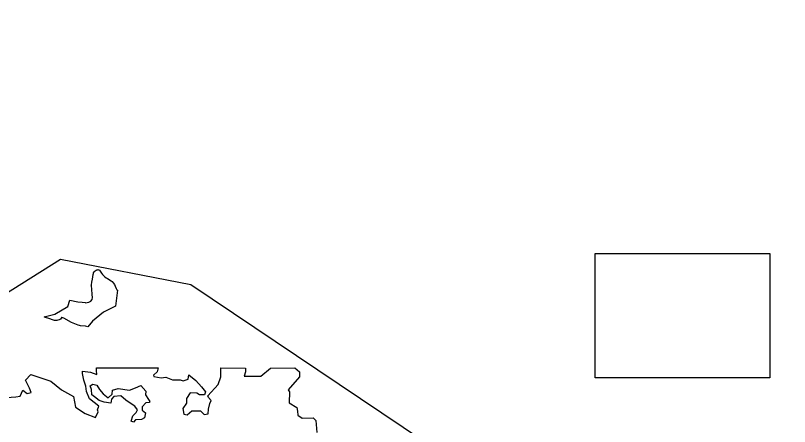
# Model space of a CAD drawing. Extents: x 552101 to 560756, y 1825061 to 1833835.
# Drawn here: x 554006 to 557406, y 1832031 to 1833835 of the extents above; entities that cross this region are included whole.
import ezdxf

# ---------------------------------------------------------------- set-up
doc = ezdxf.new("R2010")
doc.units = 0
for name, color, linetype in [('1', 7, 'Continuous'), ('2', 7, 'Continuous'), ('Xin bien rung', 7, 'Continuous')]:
    doc.layers.add(name, color=color, linetype=linetype)

msp = doc.modelspace()

# ---------------------------------------------------------------- linework, layer by layer
at = {"layer": '1'}
msp.add_lwpolyline([(556552.1, 1832789.9), (557319.2, 1832789.9), (557319.2, 1832243.9), (556552.1, 1832243.9)], close=True, dxfattribs=at)
at = {"layer": '2'}
for points in [[(554132, 1832512), (554179.3, 1832524.4), (554235.4, 1832556.9), (554245.1, 1832586), (554280.2, 1832578.7), (554298.8, 1832576.3), (554312.5, 1832574.6), (554313.9, 1832574.4), (554327.7, 1832576), (554337.2, 1832581.6), (554343.2, 1832587.9), (554345.1, 1832597.4), (554343.5, 1832610.3), (554340.9, 1832633.7), (554339.3, 1832648.3), (554339, 1832649.7), (554339.7, 1832652.6), (554341.6, 1832664), (554344.3, 1832677.2), (554347.7, 1832698.7), (554348.5, 1832702.3), (554349.5, 1832705.3), (554351.6, 1832709.1), (554353.8, 1832711.7), (554356.3, 1832714.1), (554361.2, 1832717.3), (554363.3, 1832718.3), (554366.2, 1832719.1), (554368.2, 1832719.3), (554371.1, 1832719), (554372.3, 1832718.6), (554374.8, 1832716.9), (554378.2, 1832712.9), (554384.5, 1832703.2), (554388, 1832698.5), (554393.6, 1832692.6), (554399.2, 1832687.8), (554404.3, 1832684), (554409.6, 1832680.5), (554426.5, 1832670.9), (554430.5, 1832667.6), (554435.9, 1832661.3), (554440.6, 1832654.4), (554444.4, 1832647.3), (554448.1, 1832637.1), (554449.5, 1832633.9), (554452, 1832630.4), (554453.8, 1832628.6), (554444.9, 1832558.6), (554392.1, 1832532.8), (554343.9, 1832493.5), (554324.5, 1832468.9), (554314, 1832470.6), (554291.7, 1832472.8), (554287.2, 1832473.7), (554281.1, 1832475.4), (554274, 1832478.1), (554252.4, 1832487.8), (554217.9, 1832505.9), (554214.3, 1832507.4), (554212.2, 1832507.5), (554211.9, 1832507.2), (554209.6, 1832507.2), (554209.6, 1832509.4), (554208.5, 1832509.5), (554208.4, 1832508.4), (554207.4, 1832508.4), (554207.4, 1832507.3), (554206.5, 1832505.7), (554203.2, 1832502.7), (554197.8, 1832499.3), (554192.4, 1832497.1), (554188, 1832496.1), (554183.4, 1832495.8), (554178.2, 1832496.4), (554173.5, 1832497.6), (554152.1, 1832505.5), (554137.8, 1832509.4), (554132, 1832512)], [(553966.2, 1832158.2), (554007, 1832161.6), (554026, 1832164.4), (554038.5, 1832189.9), (554056.9, 1832176), (554074.7, 1832180.8), (554067.7, 1832199.2), (554049.5, 1832233.5), (554073.9, 1832259.5), (554161.2, 1832230.2), (554208.6, 1832191.1), (554260.6, 1832161.9), (554269.7, 1832116.3), (554311.7, 1832088.1), (554357.3, 1832069.9), (554370, 1832095.4), (554366.9, 1832104.3), (554371.8, 1832120.4), (554331.9, 1832152.2), (554317.6, 1832184), (554314.4, 1832208.6), (554306.4, 1832234.6), (554301, 1832263.4), (554301, 1832274.1), (554335.5, 1832269.7), (554363.8, 1832259.4), (554362.1, 1832277), (554362.1, 1832287.9), (554632.8, 1832288.5), (554628.7, 1832270.7), (554612.6, 1832256.7), (554614.2, 1832250.2), (554645.7, 1832244.3), (554667, 1832246.7), (554695.9, 1832235.7), (554730, 1832235.7), (554742.7, 1832230.9), (554764.7, 1832238.8), (554767.1, 1832257.4), (554798.4, 1832232.3), (554822.8, 1832204.4), (554841.4, 1832183.5), (554836.3, 1832170.4), (554813.9, 1832170.4), (554802.9, 1832176.9), (554773.3, 1832179.3), (554756.8, 1832154.2), (554757.5, 1832133.3), (554740.7, 1832109.4), (554745.1, 1832084.3), (554760.3, 1832082.6), (554780.6, 1832099.8), (554818.8, 1832100.1), (554834.9, 1832084), (554852.1, 1832085.7), (554853.5, 1832106.3), (554859.4, 1832131.8), (554864.9, 1832145.2), (554853.2, 1832157.9), (554850.8, 1832166.1), (554895.8, 1832215.7), (554908.3, 1832248.8), (554908.3, 1832287.7), (555016, 1832287), (555016.7, 1832271.5), (555010.5, 1832251.2), (555083.8, 1832251.6), (555126.4, 1832287.3), (555232.5, 1832287.9), (555253, 1832271.2), (555253.5, 1832248.2), (555204, 1832191.3), (555209.4, 1832183.6), (555208.5, 1832135.4), (555241.2, 1832114.5), (555245.2, 1832098.7), (555245.7, 1832081.3), (555265.2, 1832067.3), (555314.1, 1832068.8), (555325.3, 1832057.2), (555329.1, 1832004.1)], [(554556.1, 1832211.1), (554578.5, 1832185.5), (554577.3, 1832169.7), (554590.8, 1832149.4), (554596.5, 1832140.5), (554592.7, 1832136.4), (554579.2, 1832134.2), (554562.9, 1832116.6), (554562.9, 1832102.3), (554576.5, 1832090.4), (554572.4, 1832068.5), (554559.7, 1832061.2), (554533.4, 1832059.5), (554525, 1832049.2), (554514.4, 1832054.9), (554521.5, 1832078.2), (554536.9, 1832092), (554542.3, 1832104.7), (554531, 1832120.7), (554509.3, 1832133.7), (554490.1, 1832146.4), (554469.2, 1832165.4), (554438.6, 1832161.8), (554427.2, 1832151), (554424.7, 1832133.4), (554396, 1832138.3), (554373.3, 1832144.5), (554352.7, 1832161), (554342.1, 1832169.7), (554339.7, 1832193.5), (554334, 1832209.7), (554346.5, 1832216), (554363, 1832212.2), (554375.2, 1832193.8), (554391.2, 1832174.8), (554413.1, 1832156.7), (554430.7, 1832172.1), (554431.8, 1832190.3), (554457, 1832197.3), (554506.5, 1832189.7), (554533.3, 1832200), (554556.1, 1832211.1)]]:
    msp.add_lwpolyline(points, dxfattribs=at)
at = {"layer": 'Xin bien rung'}
msp.add_lwpolyline([(556492.3, 1826044.4), (556957.8, 1829142.7), (559462, 1828846.8), (560756.2, 1831676.1), (557556.4, 1831717.5), (556918.6, 1831214.4), (554776.3, 1832652.6), (554203.6, 1832764.1), (553732.4, 1832468.4), (553113.9, 1832536.6), (552937.9, 1833331.2), (552100.7, 1833835), (553329.4, 1828937.7), (552776.5, 1827901.1)], dxfattribs=at)

doc.saveas('drawing.dxf')
